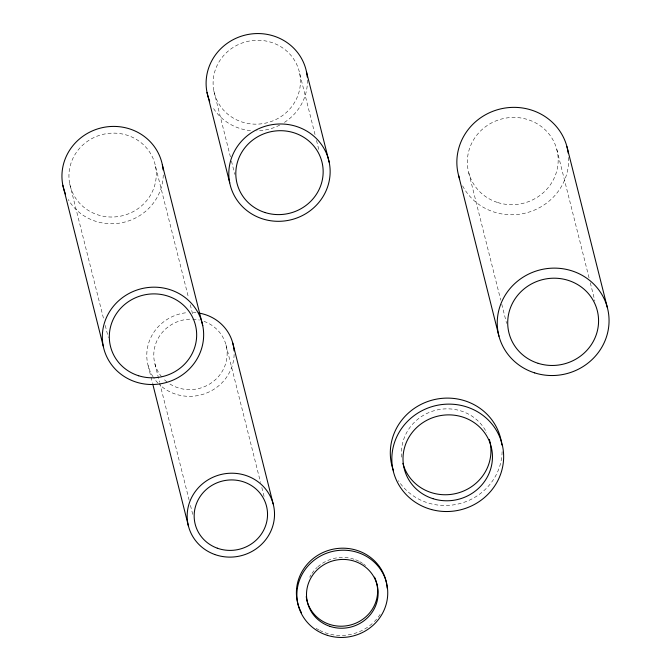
<?xml version="1.0" encoding="UTF-8"?>
<svg xmlns="http://www.w3.org/2000/svg" width="671" height="671" viewBox="0 0 671 671"><rect width="100%" height="100%" fill="white"/><g stroke="black" fill="none" stroke-linecap="round" stroke-linejoin="round"><path stroke-width="0.5" stroke-dasharray="3.35 2.52" d="M556.779 149.339L589.289 278.767M590.304 282.81L594.875 301.011M468.752 172.782L500.751 300.18M501.765 304.231L506.597 323.439M299.66 73.399A43.791 41.837 -14.1 0 1 242.466 122.147A43.791 41.837 -14.1 0 1 228.174 51.105A43.791 41.837 -14.1 0 1 299.66 73.399L315.227 135.383M316.502 140.465L319.06 150.623M213.873 91.038L230.463 157.081M231.478 161.149L234.8 174.359M226.01 344.928L260.549 482.441M261.824 487.498L264.366 497.614M155.496 166.257A43.791 41.837 -14.1 0 1 98.302 215.005A43.791 41.837 -14.1 0 1 84.009 143.963A43.791 41.837 -14.1 0 1 155.496 166.257L188.517 297.706M190.296 304.785L192.577 313.885M154.909 363.85L159.488 382.051M159.74 383.066L189.197 500.356M190.472 505.414L193.013 515.529M148.14 365.653L152.46 382.847M69.709 183.896L103.997 320.402M105.263 325.452L108.316 337.588M234.129 354.405A43.791 41.837 -14.1 0 1 206.5 393.072A43.791 41.837 -14.1 0 1 159.22 384.357M157.97 383.099A43.791 41.837 -14.1 0 1 153.558 377.597M153.072 376.859A43.791 41.837 -14.1 0 1 187.771 312.577M193.248 312.468A43.791 41.837 -14.1 0 1 195.982 312.669M204.009 321.359A36.788 35.144 -14.1 0 1 222.504 370.895A36.788 35.144 -14.1 0 1 168.555 383.107M167.045 382A36.788 35.144 -14.1 0 1 162.91 378.234M161.677 376.842A36.788 35.144 -14.1 0 1 157.744 339.123A36.788 35.144 -14.1 0 1 191.847 319.153M192.803 319.178A36.788 35.144 -14.1 0 1 199.438 320.042M163.263 174.963A50.803 48.53 -14.1 0 1 124.772 222.059A50.803 48.53 -14.1 0 1 68.241 199.505M307.419 80.067A50.803 48.53 -14.1 0 1 284.286 122.499M279.69 125.133A50.803 48.53 -14.1 0 1 256.666 130.879M250.493 130.627A50.803 48.53 -14.1 0 1 212.405 106.647M568.614 157.425A56.054 53.554 -14.1 0 1 526.19 212.9A56.054 53.554 -14.1 0 1 462.151 184.919M502.118 451.675A56.054 53.554 -14.1 0 1 460.776 503.334A56.054 53.554 -14.1 0 1 398.44 480.679M401.728 457.152A44.848 42.843 -14.1 0 1 434.254 410.66A44.848 42.843 -14.1 0 1 486.718 432.728M380.147 614.426A45.544 43.506 -14.1 0 1 372.883 622.998M372.179 623.627A45.544 43.506 -14.1 0 1 319.891 630.48M319.069 630.044A45.544 43.506 -14.1 0 1 315.076 627.637M309.734 577.194A35.915 34.305 -14.1 0 1 311.025 574.888M311.981 573.403A35.915 34.305 -14.1 0 1 317.182 567.356M317.844 566.76A35.915 34.305 -14.1 0 1 354.858 559.513M355.689 559.815A35.915 34.305 -14.1 0 1 358.935 561.25M359.723 561.652A35.915 34.305 -14.1 0 1 362.743 563.472M363.464 563.967A35.915 34.305 -14.1 0 1 365.552 565.569M497.781 202.55A45.544 43.506 -14.1 0 0 557.391 152.007A45.544 43.506 -14.1 0 0 483.112 128.622A45.544 43.506 -14.1 0 0 497.781 202.55"/><path stroke-width="1.01" d="M566.936 146.639L607.314 307.41M458.595 175.483L498.972 336.255M306.521 71.99L329.235 162.424A50.803 48.53 -14.1 0 1 262.898 218.972A50.803 48.53 -14.1 0 1 246.307 136.557A50.803 48.53 -14.1 0 1 329.235 162.424M207.012 92.447L229.725 182.881M232.787 343.124L273.164 503.896M162.357 164.848L202.743 325.62A50.803 48.53 -14.1 0 1 136.398 382.168A50.803 48.53 -14.1 0 1 119.815 299.752A50.803 48.53 -14.1 0 1 202.743 325.62M152.711 383.854L188.526 526.425M62.848 185.305L103.225 346.077M198.691 313.022A43.791 41.837 -14.1 0 1 234.062 350.899M65.523 194.036A50.803 48.53 -14.1 0 1 100.952 127.968A50.803 48.53 -14.1 0 1 163.087 169.88M209.688 101.178A50.803 48.53 -14.1 0 1 245.116 35.11A50.803 48.53 -14.1 0 1 307.251 77.022M459.568 178.704A56.054 53.554 -14.1 0 1 500.625 108.903A56.054 53.554 -14.1 0 1 568.245 153.231M393.541 470.899A56.054 53.554 -14.1 0 1 433.793 399.715A56.054 53.554 -14.1 0 1 501.816 444.948M489.318 439.413A44.848 42.843 -14.1 0 1 457.731 493.068A44.848 42.843 -14.1 0 1 402.877 463.317M300.298 610.384A45.544 43.506 -14.1 0 1 329.184 550.178A45.544 43.506 -14.1 0 1 386.764 584.55M386.89 585.456A45.544 43.506 -14.1 0 1 387.159 588.173M301.539 612.824A45.544 43.506 -14.1 0 1 300.692 611.206M374.535 577.144A35.915 34.305 -14.1 0 1 351.31 624.785A35.915 34.305 -14.1 0 1 306.244 596.586M217.303 548.19A36.788 35.144 -14.1 0 0 267.15 509.297A36.788 35.144 -14.1 0 0 208.085 488.002A36.788 35.144 -14.1 0 0 217.303 548.19M214.72 554.481A43.791 41.837 -14.1 0 0 274.062 508.182A43.791 41.837 -14.1 0 0 203.749 482.826A43.791 41.837 -14.1 0 0 214.72 554.481M138.687 375.777A43.791 41.837 -14.1 0 0 195.882 327.029A43.791 41.837 -14.1 0 0 124.387 304.735A43.791 41.837 -14.1 0 0 138.687 375.777M265.179 212.581A43.791 41.837 -14.1 0 0 322.374 163.833A43.791 41.837 -14.1 0 0 250.887 141.539A43.791 41.837 -14.1 0 0 265.179 212.581M538.159 363.33A45.544 43.506 -14.1 0 0 597.777 312.778A45.544 43.506 -14.1 0 0 523.497 289.394A45.544 43.506 -14.1 0 0 538.159 363.33M534.703 372.9A56.054 53.554 -14.1 0 0 608.077 310.681A56.054 53.554 -14.1 0 0 516.653 281.912A56.054 53.554 -14.1 0 0 534.703 372.9M432.963 498.679A44.848 42.843 -14.1 0 0 491.684 448.933A44.848 42.843 -14.1 0 0 418.561 425.875A44.848 42.843 -14.1 0 0 432.963 498.679M431.663 509.583A56.054 53.554 -14.1 0 0 502.151 444.353A56.054 53.554 -14.1 0 0 409.394 419.543A56.054 53.554 -14.1 0 0 431.663 509.583M327.339 635.32A45.544 43.506 -14.1 0 0 386.949 584.768A45.544 43.506 -14.1 0 0 312.669 561.392A45.544 43.506 -14.1 0 0 327.339 635.32M329.838 626.328A35.915 34.305 -14.1 0 0 377.639 587.351A35.915 34.305 -14.1 0 0 319.488 567.8A35.915 34.305 -14.1 0 0 329.838 626.328"/></g></svg>
